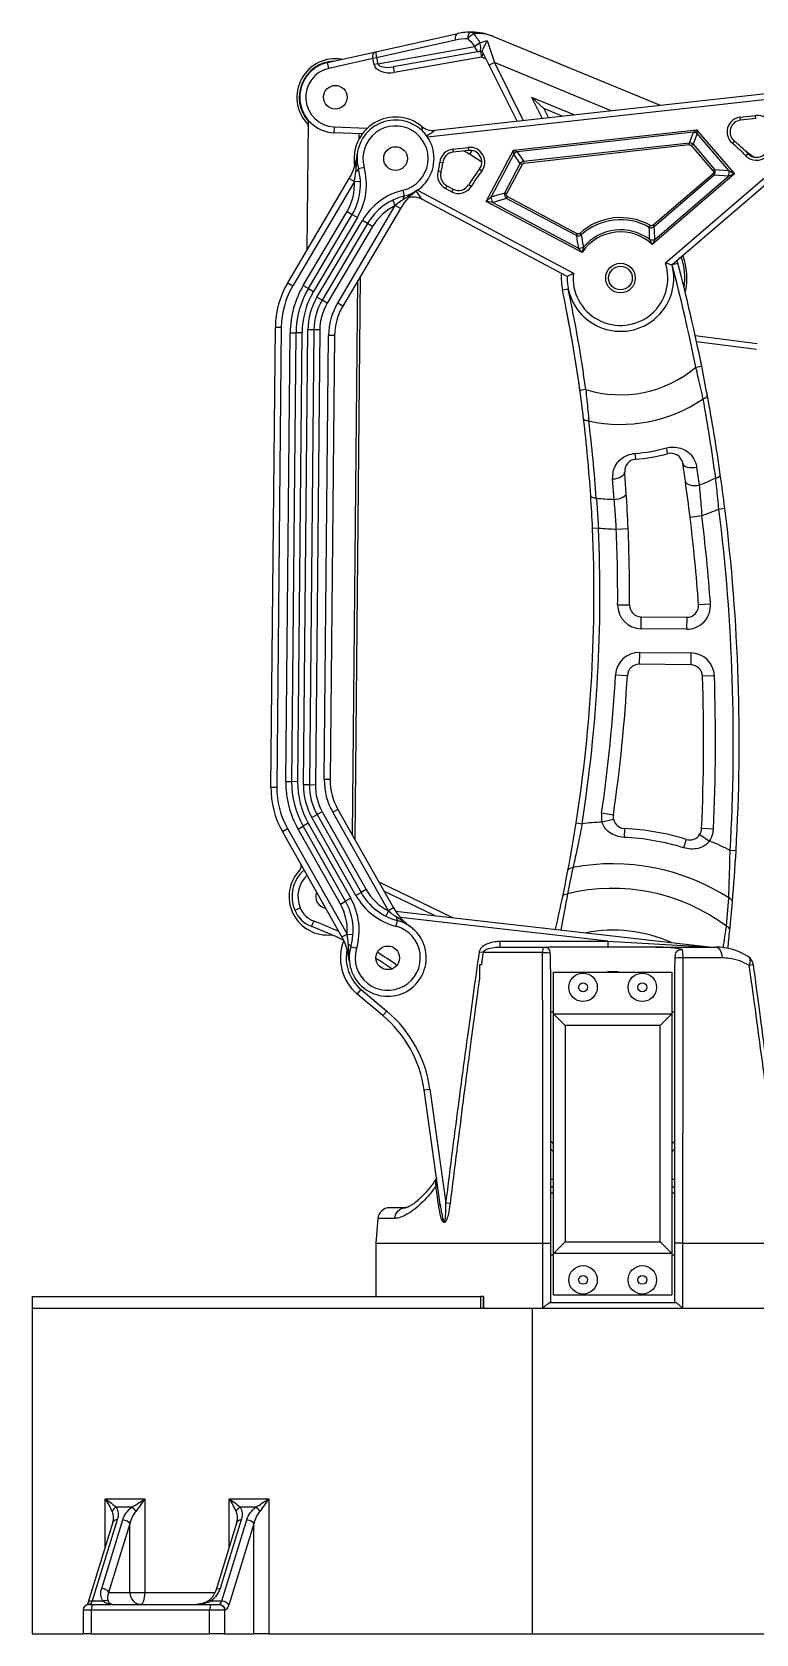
# Model space of a CAD drawing. Extents: x 0.3 to 19.3, y 0 to 10.9.
# Drawn here: x 0.347 to 1.95, y 2.471 to 6.022 of the extents above; entities that cross this region are included whole.
import ezdxf

# ---------------------------------------------------------------- set-up
doc = ezdxf.new("R2010")
doc.units = 0
doc.header["$LTSCALE"] = 0.5
doc.header["$MEASUREMENT"] = 0
doc.layers.add('TANGENT_LINES', color=7, linetype='CONTINUOUS')
doc.layers.add('VISIBLE', color=7, linetype='CONTINUOUS')

msp = doc.modelspace()

# ---------------------------------------------------------------- linework, layer by layer
at = {"layer": 'TANGENT_LINES'}
for p, q in [((1.2847, 6.0037), (1.1102, 5.9647)), ((1.3387, 5.9977), (1.355, 6.003)), ((1.355, 6.003), (1.3712, 5.9538)), ((1.1132, 5.9513), (1.3277, 5.9893)), ((1.3424, 5.9656), (1.1493, 5.9315)), ((1.3401, 5.9786), (1.3424, 5.9656)), ((1.3461, 5.9747), (1.3424, 5.9656)), ((1.3528, 5.9614), (1.3424, 5.9656)), ((1.0044, 5.941), (1.0015, 5.9538)), ((1.1019, 5.9628), (1.0044, 5.941)), ((1.1102, 5.9647), (1.1019, 5.9628)), ((1.1049, 5.9495), (1.1019, 5.9628)), ((1.1132, 5.9513), (1.1049, 5.9495)), ((1.1102, 5.9647), (1.1132, 5.9513)), ((1.1471, 5.9444), (1.1493, 5.9315)), ((1.3712, 5.9538), (1.3595, 5.9479)), ((1.63, 5.8471), (1.3712, 5.9538)), ((1.3712, 5.9538), (1.4351, 5.8254)), ((2.0216, 5.8775), (1.2229, 5.7886)), ((1.9154, 5.8327), (1.9496, 5.8365)), ((1.9162, 5.8261), (1.9154, 5.8327)), ((1.9503, 5.8299), (1.9496, 5.8365)), ((1.016, 5.8114), (1.0154, 5.7983)), ((1.016, 5.8114), (1.0894, 5.8083)), ((1.4135, 5.7597), (1.819, 5.8049)), ((1.8122, 5.7994), (1.4213, 5.7559)), ((1.8029, 5.7759), (1.8122, 5.7994)), ((1.8203, 5.7963), (1.811, 5.7727)), ((1.8122, 5.7994), (1.819, 5.8049)), ((1.819, 5.8049), (1.903, 5.7072)), ((1.819, 5.8049), (1.8203, 5.7963)), ((1.8904, 5.7148), (1.8203, 5.7963)), ((1.2791, 5.7619), (1.3133, 5.7657)), ((1.2791, 5.7619), (1.2799, 5.7553)), ((1.3133, 5.7657), (1.314, 5.7591)), ((1.3213, 5.7589), (1.3159, 5.7505)), ((1.353, 5.6461), (1.4135, 5.7597)), ((1.4135, 5.7597), (1.4213, 5.7559)), ((1.4141, 5.7511), (1.4135, 5.7597)), ((1.4213, 5.7559), (1.4355, 5.735)), ((1.4355, 5.735), (1.8029, 5.7759)), ((1.8035, 5.7713), (1.436, 5.7304)), ((1.7498, 5.5098), (2.064, 5.7801)), ((1.8035, 5.7713), (1.8029, 5.7759)), ((1.811, 5.7727), (1.8075, 5.7697)), ((1.8553, 5.7141), (1.8075, 5.7697)), ((1.811, 5.7727), (1.8588, 5.7171)), ((1.9023, 5.7799), (1.8981, 5.7748)), ((1.0662, 5.74), (1.0672, 5.75)), ((1.0698, 5.7187), (1.0824, 5.7221)), ((1.2566, 5.7316), (1.2501, 5.7322)), ((1.3429, 5.713), (1.3377, 5.717)), ((1.4141, 5.7511), (1.3636, 5.6562)), ((1.3939, 5.6654), (1.4283, 5.7301)), ((1.4324, 5.7279), (1.398, 5.6632)), ((1.4283, 5.7301), (1.4141, 5.7511)), ((1.4324, 5.7279), (1.4283, 5.7301)), ((1.4355, 5.735), (1.436, 5.7304)), ((1.8553, 5.7141), (1.8588, 5.7171)), ((1.8588, 5.7171), (1.8904, 5.7148)), ((1.9328, 5.7517), (1.9281, 5.7471)), ((1.061, 5.6901), (0.9246, 5.4591)), ((1.0497, 5.6968), (1.061, 5.6901)), ((1.0611, 5.6903), (1.0742, 5.691)), ((1.2527, 5.7114), (1.2464, 5.7132)), ((1.3197, 5.6794), (1.3141, 5.6828)), ((1.903, 5.7072), (1.7206, 5.5504)), ((1.7218, 5.5932), (1.8548, 5.7076)), ((1.8578, 5.7041), (1.7248, 5.5896)), ((1.7266, 5.5617), (1.8894, 5.7017)), ((1.8578, 5.7041), (1.8548, 5.7076)), ((1.8894, 5.7017), (1.8578, 5.7041)), ((1.903, 5.7072), (1.8894, 5.7017)), ((1.8904, 5.7148), (1.903, 5.7072)), ((1.1515, 5.637), (1.1458, 5.6488)), ((1.1722, 5.6582), (1.1691, 5.671)), ((1.2004, 5.6708), (1.5459, 5.4871)), ((1.2656, 5.6808), (1.2625, 5.675)), ((1.2763, 5.6676), (1.2625, 5.675)), ((1.2794, 5.6734), (1.2763, 5.6676)), ((1.353, 5.6461), (1.3636, 5.6562)), ((1.5654, 5.5331), (1.353, 5.6461)), ((1.3675, 5.6436), (1.353, 5.6461)), ((1.3636, 5.6562), (1.3939, 5.6654)), ((1.3978, 5.6529), (1.3675, 5.6436)), ((1.3939, 5.6654), (1.398, 5.6632)), ((1.4, 5.657), (1.3978, 5.6529)), ((1.5527, 5.5705), (1.3978, 5.6529)), ((1.4, 5.657), (1.5549, 5.5746)), ((0.9478, 5.4597), (1.0449, 5.6241)), ((1.0675, 5.6108), (0.9704, 5.4463)), ((1.0239, 5.4208), (1.1514, 5.6368)), ((1.0449, 5.6241), (1.0562, 5.6174)), ((1.0562, 5.6174), (1.0675, 5.6108)), ((1.1627, 5.6301), (1.1514, 5.6368)), ((1.3675, 5.6436), (1.557, 5.5428)), ((0.9781, 5.4336), (1.0788, 5.6041)), ((1.1014, 5.5907), (1.0007, 5.4203)), ((1.0901, 5.5974), (1.0788, 5.6041)), ((1.1014, 5.5907), (1.0901, 5.5974)), ((1.5527, 5.5705), (1.5549, 5.5746)), ((1.5602, 5.5753), (1.5633, 5.5718)), ((1.7142, 5.5886), (1.7164, 5.5926)), ((1.7218, 5.5932), (1.7248, 5.5896)), ((1.7658, 5.5063), (1.7773, 5.5093)), ((0.9133, 5.4657), (0.9246, 5.4591)), ((0.9478, 5.4597), (0.9591, 5.453)), ((0.9591, 5.453), (0.9704, 5.4463)), ((0.9894, 5.4269), (0.9781, 5.4336)), ((1.5347, 5.4519), (1.5219, 5.4492)), ((1.0007, 5.4203), (0.9894, 5.4269)), ((1.0352, 5.4142), (1.0239, 5.4208)), ((0.8859, 5.3676), (0.8991, 5.3675)), ((0.8991, 5.3675), (0.8891, 4.3481)), ((0.9482, 4.3528), (0.9581, 5.3616)), ((0.9712, 5.3615), (0.9581, 5.3616)), ((0.9843, 5.3614), (0.9712, 5.3615)), ((0.9843, 5.3614), (0.9745, 4.3525)), ((0.909, 4.3602), (0.9186, 5.355)), ((0.9186, 5.355), (0.9318, 5.3548)), ((0.9449, 5.3547), (0.9318, 5.3548)), ((0.9449, 5.3547), (0.9352, 4.3599)), ((0.9943, 4.3646), (1.0039, 5.3489)), ((1.017, 5.3487), (1.0039, 5.3489)), ((1.8158, 5.3488), (1.9534, 5.3309)), ((1.8172, 5.2785), (1.8301, 5.2811)), ((1.5735, 5.2291), (1.5605, 5.2273)), ((1.6824, 5.0875), (1.6835, 5.0745)), ((1.7554, 5.087), (1.7519, 5.0997)), ((1.819, 5.0574), (1.8246, 5.0174)), ((1.6363, 4.9856), (1.6328, 5.031)), ((1.8044, 4.9466), (1.8304, 4.9498)), ((1.8683, 4.9643), (1.8813, 4.9659)), ((1.6015, 4.922), (1.5884, 4.9214)), ((1.641, 4.9199), (1.6673, 4.921)), ((1.6441, 4.7519), (1.6703, 4.7517)), ((1.696, 4.699), (1.6963, 4.7252)), ((1.7969, 4.7243), (1.7966, 4.698)), ((1.8233, 4.7524), (1.8495, 4.7544)), ((1.7966, 4.698), (1.696, 4.699)), ((1.6922, 4.6465), (1.692, 4.6203)), ((1.6922, 4.6465), (1.8062, 4.6454)), ((1.8062, 4.6454), (1.806, 4.6192)), ((1.6393, 4.5969), (1.6655, 4.5954)), ((1.8582, 4.5948), (1.832, 4.5938)), ((0.876, 4.3482), (0.8891, 4.3481)), ((0.909, 4.3602), (0.9221, 4.3601)), ((0.9352, 4.3599), (0.9221, 4.3601)), ((0.9614, 4.3527), (0.9482, 4.3528)), ((0.9745, 4.3525), (0.9614, 4.3527)), ((1.0074, 4.3645), (0.9943, 4.3646)), ((1.0244, 4.2987), (1.0129, 4.2923)), ((0.9361, 4.2549), (0.9475, 4.2614)), ((0.9589, 4.2679), (0.9475, 4.2614)), ((0.9589, 4.2679), (1.0528, 4.1016)), ((0.9669, 4.2804), (0.9783, 4.2869)), ((1.0642, 4.108), (0.9669, 4.2804)), ((0.9897, 4.2933), (0.9783, 4.2869)), ((0.9897, 4.2933), (1.0871, 4.1209)), ((1.1362, 4.0739), (1.0129, 4.2923)), ((1.5522, 4.2687), (1.5651, 4.2667)), ((1.6345, 4.2861), (1.6085, 4.29)), ((1.6349, 4.2763), (1.6093, 4.2703)), ((0.9014, 4.2495), (0.9129, 4.256)), ((0.9129, 4.256), (1.0448, 4.0223)), ((1.0299, 4.0887), (0.9361, 4.2549)), ((1.6592, 4.2561), (1.6583, 4.2366)), ((1.796, 4.2321), (1.7902, 4.2135)), ((1.8257, 4.2429), (1.8477, 4.2285)), ((1.8562, 4.2548), (1.8299, 4.256)), ((1.9062, 4.2068), (1.8931, 4.2075)), ((1.545, 4.1697), (1.5329, 4.1115)), ((1.0871, 4.1209), (1.0756, 4.1145)), ((1.0299, 4.0887), (1.0413, 4.0951)), ((1.0528, 4.1016), (1.0413, 4.0951)), ((1.0642, 4.108), (1.0756, 4.1145)), ((1.2387, 4.0634), (1.1265, 4.1177)), ((1.8848, 4.0396), (1.8901, 4.1022)), ((0.9288, 4.0753), (0.9409, 4.0803)), ((0.9663, 4.0389), (0.9709, 4.0512)), ((1.1363, 4.0737), (1.1303, 4.062)), ((1.1476, 4.0804), (1.1362, 4.0739)), ((1.1532, 4.0394), (1.1565, 4.0521)), ((1.6226, 4.0064), (1.1628, 4.0588)), ((1.0333, 4.0159), (1.0448, 4.0223)), ((1.0449, 4.0221), (1.058, 4.0212)), ((1.0656, 3.9899), (1.053, 3.9936)), ((1.3459, 3.9813), (1.3379, 3.9825)), ((1.4779, 3.9813), (1.3459, 3.9813)), ((1.3828, 4.0064), (1.6226, 4.0064)), ((1.3828, 4.0064), (1.3828, 3.9933)), ((1.6226, 4.0064), (1.6226, 3.9933)), ((1.6226, 4.0064), (1.853, 3.9934)), ((1.0498, 3.9624), (1.049, 3.9726)), ((1.8754, 3.9694), (1.7884, 3.9694)), ((1.9447, 3.9539), (1.9355, 3.9527)), ((1.0673, 3.8891), (1.0758, 3.8992)), ((1.0758, 3.8992), (1.1325, 3.8516)), ((1.1241, 3.8415), (1.1325, 3.8516)), ((1.2153, 3.677), (1.2283, 3.6788)), ((1.2283, 3.6788), (1.2638, 3.4261)), ((1.4953, 3.4789), (1.5019, 3.4789)), ((1.5019, 3.448), (1.4953, 3.448)), ((1.7643, 3.4789), (1.7709, 3.4789)), ((1.7709, 3.448), (1.7643, 3.448)), ((1.2729, 3.4249), (1.2638, 3.4261)), ((1.1503, 3.3919), (1.113, 3.3919)), ((1.4783, 3.1928), (1.4783, 3.3371)), ((1.7879, 3.3371), (1.7879, 3.1928)), ((1.3468, 3.1928), (1.3468, 3.219)), ((1.4547, 3.1928), (1.4547, 2.471)), ((0.5093, 2.7706), (0.5966, 2.7706)), ((0.5093, 2.6644), (0.5093, 2.7706)), ((0.5966, 2.7706), (0.5966, 2.5629)), ((0.7839, 2.7706), (0.8712, 2.7706)), ((0.7839, 2.6644), (0.7839, 2.7706)), ((0.8712, 2.7706), (0.8712, 2.471)), ((0.5678, 2.752), (0.5334, 2.752)), ((0.8424, 2.752), (0.808, 2.752)), ((0.5357, 2.7242), (0.4802, 2.5443)), ((0.5012, 2.5721), (0.5482, 2.7242)), ((0.5636, 2.7149), (0.5166, 2.5629)), ((0.5636, 2.5629), (0.5636, 2.7149)), ((0.8103, 2.7242), (0.7633, 2.5721)), ((0.7672, 2.5443), (0.8228, 2.7242)), ((0.8382, 2.7149), (0.7826, 2.535)), ((0.8382, 2.471), (0.8382, 2.7149)), ((0.5166, 2.5629), (0.5636, 2.5629)), ((0.5636, 2.5629), (0.5966, 2.5629)), ((0.5966, 2.5629), (0.7522, 2.5629)), ((0.4781, 2.5235), (0.46, 2.5235)), ((0.7402, 2.5235), (0.4781, 2.5235)), ((0.4781, 2.5235), (0.4781, 2.471)), ((0.4802, 2.5443), (0.5036, 2.5443)), ((0.7402, 2.471), (0.7402, 2.5235)), ((0.7733, 2.5235), (0.7402, 2.5235)), ((0.7438, 2.5443), (0.7672, 2.5443)), ((0.7733, 2.5235), (0.7733, 2.471)), ((0.774, 2.5235), (0.7733, 2.5235))]:
    msp.add_line(p, q, dxfattribs=at)
msp.add_circle((1.6503, 5.4762), 0.0328, dxfattribs=at)
for centre, radius, start, end in [((1.0187, 5.877), 0.0656, 102.6013, 267.6013), ((1.9191, 5.8001), 0.0328, 96.3485, 230.3131), ((1.9532, 5.8039), 0.0328, 17.8854, 96.3485), ((1.1521, 5.7411), 0.0722, 283.6267, 195.2579), ((1.2828, 5.7293), 0.0328, 96.3485, 174.8115), ((1.3169, 5.7331), 0.0328, 322.3839, 96.3485), ((1.6503, 5.4762), 0.3881, 44.2764, 50.3131), ((1.6664, 5.6761), 0.6036, 173.9164, 176.5397), ((0.9432, 5.6841), 0.1444, 329.4423, 15.2579), ((1.1521, 5.7411), 0.0984, 343.5329, 354.8115), ((1.9516, 5.77), 0.0328, 224.2764, 310.701), ((0.9432, 5.6841), 0.1181, 329.4423, 2.9998), ((0.9367, 5.7635), 0.1444, 329.4423, 329.5291), ((0.9363, 5.7172), 0.1276, 347.8335, 357.8805), ((1.2779, 5.7039), 0.0328, 163.5329, 241.996), ((1.6503, 5.4762), 0.3881, 142.3839, 148.4206), ((1.2031, 5.5307), 0.1444, 103.6267, 149.4423), ((1.2357, 5.5402), 0.1283, 121.0282, 131.027), ((1.0136, 5.5319), 0.2297, 31.1657, 36.5565), ((1.2917, 5.6966), 0.0328, 241.996, 328.4206), ((1.2031, 5.5307), 0.1181, 115.8848, 149.4423), ((1.2757, 5.5634), 0.1444, 149.3555, 149.4423), ((1.6503, 5.4762), 0.134, 60.4051, 132.2919), ((1.6503, 5.4762), 0.1293, 60.4051, 132.2919), ((1.6503, 5.4762), 0.1023, 46.5407, 146.1563), ((1.6503, 5.4762), 0.1069, 52.7857, 139.9113), ((1.7184, 5.5998), 0.012, 249.1161, 302.0089), ((1.351, 5.5644), 0.3639, 359.519, 3.8201), ((1.3077, 5.5484), 0.4191, 1.8151, 5.6491), ((1.9686, 5.6219), 0.4191, 187.0478, 190.8818), ((1.9228, 5.628), 0.3639, 188.8769, 193.178), ((1.6503, 5.4762), 0.105, 174.0203, 18.6767), ((-2.2862, 4.4494), 4.1864, 11.4222, 14.6186), ((1.6503, 5.4762), 0.1424, 351.3571, 18.9269), ((1.6503, 5.4762), 0.1471, 347.3173, 19.7851), ((1.0828, 5.3657), 0.1837, 149.4423, 179.4423), ((1.1286, 5.3529), 0.21, 149.4423, 179.4423), ((1.1286, 5.3529), 0.1837, 149.4423, 179.4423), ((1.1024, 5.3602), 0.1444, 149.4423, 179.4423), ((-1.6892, 4.7761), 3.294, 7.9048, 11.8398), ((1.1024, 5.3602), 0.1181, 149.4423, 179.4423), ((1.1482, 5.3474), 0.1444, 149.4423, 179.4423), ((1.6503, 5.4762), 0.2587, 252.7279, 310.1707), ((1.6503, 5.4762), 0.3243, 257.5215, 304.3742), ((-2.6841, 4.403), 4.5888, 7.8919, 10.1094), ((-1.4608, 4.7786), 3.0647, 3.9243, 7.1391), ((1.6503, 5.4762), 0.39, 274.7276, 285.1093), ((1.6503, 5.4762), 0.4907, 290.8045, 295.4531), ((1.6503, 5.4762), 0.4907, 263.7403, 268.3691), ((1.6503, 5.4762), 0.5564, 288.8922, 293.0714), ((-2.2862, 4.4494), 4.147, 4.217, 6.9301), ((-2.2862, 4.4494), 4.1864, 356.6878, 7.0649), ((-1.6892, 4.7761), 3.294, 351.1033, 2.5378), ((1.6503, 5.4762), 0.5564, 264.9731, 269.0472), ((-1.6892, 4.7761), 3.3333, 359.5833, 2.4724), ((1.6965, 4.7515), 0.0525, 179.5833, 269.4443), ((1.7972, 4.7505), 0.0525, 269.4443, 4.217), ((1.6917, 4.594), 0.0525, 89.4443, 176.9176), ((1.8057, 4.5929), 0.0525, 2.0087, 89.4443), ((-1.6892, 4.7761), 3.3333, 351.6142, 356.9176), ((-2.2862, 4.4494), 4.147, 357.3096, 2.0087), ((1.0729, 4.3463), 0.1837, 179.4423, 209.4423), ((1.1189, 4.3582), 0.21, 179.4423, 209.4423), ((1.1189, 4.3582), 0.1837, 179.4423, 209.4423), ((1.0926, 4.3514), 0.1444, 179.4423, 209.4423), ((1.0926, 4.3514), 0.1181, 179.4423, 209.4423), ((1.1386, 4.3632), 0.1444, 179.4423, 209.4423), ((1.6331, 3.7046), 0.5662, 92.4057, 96.8948), ((1.6604, 4.2823), 0.0525, 171.6142, 193.2637), ((1.6331, 3.7046), 0.5326, 72.8425, 87.2918), ((1.8037, 4.2572), 0.0525, 326.8705, 357.3096), ((1.6331, 3.7046), 0.5662, 62.6628, 67.7285), ((1.6331, 3.7046), 0.4734, 57.1255, 100.7235), ((1.0015, 4.1054), 0.0656, 133.8304, 202.5148), ((1.1899, 4.179), 0.1181, 209.4423, 242.9998), ((1.6331, 3.7046), 0.419, 53.0766, 103.8316), ((0.9271, 4.0306), 0.1181, 355.8848, 29.4423), ((0.9271, 4.0306), 0.1444, 343.6267, 29.4423), ((1.1899, 4.179), 0.1444, 209.4423, 255.2579), ((0.9894, 4.1004), 0.0525, 202.5148, 249.4167), ((0.6895, 3.3018), 0.8005, 65.1025, 69.4167), ((1.2619, 4.1449), 0.1444, 209.4423, 209.5291), ((1.222, 4.1683), 0.1276, 227.8335, 237.8805), ((0.7175, 3.4059), 0.7866, 53.5459, 56.2844), ((0.919, 3.9514), 0.1444, 29.3555, 29.4423), ((0.919, 3.9976), 0.1283, 1.0282, 11.027), ((1.1348, 3.9696), 0.0722, 163.6267, 75.2579), ((1.6331, 3.7046), 0.3262, 66.4229, 100.5771), ((1.1348, 3.9696), 0.0919, 168.1163, 230), ((1.6455, 4.0243), 0.5988, 182.3361, 184.953), ((0.6895, 3.3018), 0.8005, 54.4307, 58.1712), ((0.9553, 3.6405), 0.2756, 8, 50), ((1.6331, 3.7046), 0.1969, 225.2898, 228.1897), ((1.6331, 3.7046), 0.1969, 311.8103, 314.6736)]:
    msp.add_arc(centre, radius, start, end, dxfattribs=at)
for centre, major_axis, ratio, start_param, end_param in [((1.2929, 6.0055), (-0.0029, 0.0128), 0.646522, 0, 1.570796), ((1.3104, 5.8884), (-0.1153, -0.0258), 1, 10.756809, 10.995574), ((1.2892, 5.9823), (0.0482, -0.0455), 0.5085, 1.211876, 1.562832), ((1.1113, 5.9649), (0.0029, -0.0128), 0.086955, 9.424778, 10.995574), ((1.336, 5.9912), (-0.0023, 0.0129), 0.646145, 1.599698, 3.141593), ((1.336, 5.9912), (0.0023, -0.0129), 0.323565, 0, 2.041702), ((1.1448, 5.9573), (-0.0316, -0.0056), 0.408308, 0.028902, 1.570796), ((1.8132, 5.7902), (-0.0122, 0.0048), 0.662478, 10.659224, 11.331925), ((1.4223, 5.7467), (-0.0109, -0.0074), 0.662478, 10.659224, 11.331925), ((1.802, 5.7618), (0.0052, 0.0133), 0.920826, 12.23002, 12.902721), ((1.0571, 5.7152), (0.0127, 0.0035), 0.374922, 11.455594, 12.566371), ((1.4395, 5.7214), (-0.008, 0.0118), 0.920826, 12.23002, 12.902721), ((1.8452, 5.7116), (0.0151, -0.0011), 0.866025, 12.042772, 13.089969), ((1.8833, 5.7087), (0.001, 0.0131), 0.57735, 10.471976, 11.519173), ((1.3718, 5.6518), (0.0038, -0.0126), 0.57735, 10.471976, 11.519173), ((1.4084, 5.663), (0.0145, 0.0044), 0.866025, 8.901179, 9.948377), ((1.5614, 5.551), (0.0129, 0.0025), 0.613858, 10.534857, 11.456291), ((1.7206, 5.5687), (0.0131, 0.0004), 0.613858, 10.534857, 11.456291), ((1.8297, 5.2139), (-0.0129, -0.0024), 0.466939, 1.774391, 3.141593), ((1.6334, 5.0441), (-0.0262, -0.0021), 0.497311, 1.511072, 3.141593), ((1.8141, 5.0695), (-0.026, -0.0039), 0.489776, 0, 1.686435), ((1.8199, 5.0297), (-0.026, -0.0037), 0.490652, 12.566371, 14.247833), ((1.8584, 5.039), (-0.013, -0.0018), 0.482631, 1.720518, 3.141593), ((1.6367, 4.9987), (-0.0262, -0.0018), 0.498295, 1.523196, 3.141593), ((1.885, 4.0944), (0.0131, -0.0011), 0.66184, 0, 1.232299), ((1.1599, 4.0647), (-0.0033, -0.0127), 0.374922, 11.455594, 12.566371), ((1.8793, 4.0322), (0.0131, -0.0013), 0.649999, 0, 1.19573), ((1.784, 3.9682), (0.0131, 0), 0.092304, 1.235228, 2.973476), ((0.5012, 2.7706), (0.0256, -0.0392), 0.145649, 0.690481, 1.475879), ((0.5885, 2.7706), (0.0382, 0.026), 0.099688, 10.355871, 11.141269), ((0.7757, 2.7706), (0.0256, -0.0392), 0.145649, 0.690481, 1.475879), ((0.8631, 2.7706), (0.0382, 0.026), 0.099688, 10.355871, 11.141269), ((0.5362, 2.7428), (0.011, 0.0071), 0.727504, 1.37132, 2.418517), ((0.5012, 2.7149), (0.0128, 0.0386), 0.593637, 11.505961, 11.974624), ((0.5885, 2.7149), (-0.0128, -0.0386), 0.593637, 10.403828, 11.189226), ((0.7757, 2.7149), (-0.0128, -0.0386), 0.593637, 2.081183, 2.549846), ((0.8631, 2.7149), (0.0128, 0.0386), 0.593637, 0.97905, 1.764448), ((0.5386, 2.7149), (0.0125, -0.0039), 0.672499, 2.001527, 3.141593), ((0.5415, 2.5629), (0.0244, 0.0214), 0.622813, 2.186968, 2.972367), ((0.5885, 2.5629), (0, -0.0262), 0.951057, 10.995574, 12.566371), ((0.5885, 2.5629), (0, 0.0262), 0.309017, 9.424778, 10.995574), ((0.483, 2.535), (0.0125, -0.0039), 0.672499, 2.001527, 3.131682), ((0.4821, 2.5235), (0, 0.0131), 0.309017, 0, 1.570796), ((0.5243, 2.5629), (0, -0.0262), 0.487531, -0.785398, 0), ((0.7443, 2.5235), (0, 0.0131), 0.309017, 0, 1.570796), ((0.7615, 2.5629), (0, 0.0262), 0.309017, 9.424778, 10.210176)]:
    msp.add_ellipse(centre, major_axis=major_axis, ratio=ratio, start_param=start_param, end_param=end_param, dxfattribs=at)
at = {"layer": 'TANGENT_LINES', "extrusion": (0, 0, -1)}
for centre, major_axis, ratio, start_param, end_param in [((1.3209, 6.0083), (-0.0002, -0.0131), 0.635655, 1.41729, 3.141593), ((1.3209, 6.0083), (-0.00904, -0.00951), 0.426968, 1.004068, 2.405674), ((1.3209, 6.0083), (0.0002, 0.0131), 0.429788, 12.566371, 13.303631), ((1.2974, 5.9842), (0.0393, -0.0582), 0.603072, 10.814776, 11.165731), ((1.1113, 5.9649), (-0.0029, 0.0128), 0.733477, -1.570796, 0), ((1.336, 5.9912), (-0.0106, -0.0077), 0.317723, 0.934978, 2.045783), ((1.1753, 5.6455), (-0.0031, 0.0128), 0.374922, 11.455594, 12.566371), ((1.5816, 5.1659), (0.013, 0.0016), 0.478537, 1.736603, 3.141593), ((1.5975, 4.9949), (0.0131, 0.0009), 0.494192, 1.658316, 3.141593), ((1.5468, 4.1606), (-0.0129, 0.0025), 0.681194, 12.566371, 13.875102), ((1.5352, 4.1025), (-0.0128, 0.0027), 0.669616, 12.566371, 13.826294), ((1.0404, 3.9973), (0.0126, -0.0037), 0.374922, 11.455594, 12.566371), ((1.4822, 3.9802), (0, -0.0131), 0.331324, 1.658063, 2.872057), ((1.4822, 3.9802), (-0.0131, 0), 0.09233, 1.234426, 2.886514), ((1.8619, 3.9671), (0, 0.0262), 0.515888, 0, 1.48353), ((1.9187, 3.9504), (0.0142, 0.0221), 0.54041, 12.566371, 13.704738), ((1.2295, 3.4815), (-0.013, -0.0018), 0.904844, 9.424778, 10.048325), ((1.2318, 3.4651), (-0.013, -0.0018), 0.284965, 9.424778, 10.163627), ((1.1746, 3.3896), (0, -0.0262), 0.928264, 1.658063, 3.141593), ((1.238, 3.4212), (-0.013, -0.0018), 0.274071, 9.424778, 10.188395), ((0.5012, 2.7706), (0.0382, -0.026), 0.099688, 11.141269, 11.926667), ((0.5885, 2.7706), (0.0256, 0.0392), 0.145649, 1.475879, 2.261277), ((0.7757, 2.7706), (0.0382, -0.026), 0.099688, 11.141269, 11.926667), ((0.8631, 2.7706), (0.0256, 0.0392), 0.145649, 1.475879, 2.261277), ((0.4983, 2.7242), (0.0319, 0.0319), 0.726543, 0.15708, 0.942478), ((0.5857, 2.7242), (-0.0319, -0.0319), 0.726543, 0.942478, 1.727876), ((0.5707, 2.7428), (-0.0082, 0.0103), 0.370682, 0.809703, 1.8569), ((0.8108, 2.7428), (-0.011, -0.0071), 0.727504, 0.723076, 1.770273), ((0.7729, 2.7242), (-0.0319, -0.0319), 0.726543, 9.581858, 10.367256), ((0.8602, 2.7242), (0.0319, 0.0319), 0.726543, 10.367256, 11.152654), ((0.8452, 2.7428), (-0.0082, 0.0103), 0.370682, 0.809703, 1.8569), ((0.5511, 2.7149), (-0.0125, 0.0039), 0.672499, 1.140066, 2.710862), ((0.8132, 2.7149), (-0.0125, 0.0039), 0.672499, 0, 1.140066), ((0.8257, 2.7149), (-0.0125, 0.0039), 0.672499, 1.140066, 2.710862), ((0.5387, 2.5721), (0.0319, 0.0319), 0.726543, 9.581858, 10.367256), ((0.5041, 2.5629), (-0.0125, 0.0039), 0.672499, 1.140066, 2.710862), ((0.7259, 2.5721), (0.0319, 0.0319), 0.726543, 0.942478, 1.727876), ((0.7662, 2.5629), (-0.0125, 0.0039), 0.672499, 0.005879, 1.140066), ((0.4744, 2.5629), (0, -0.0262), 0.309017, 11.780972, 12.566371), ((0.5065, 2.535), (-0.011, -0.0071), 0.727504, 1.770273, 2.817471), ((0.5243, 2.5629), (-0.0293, 0), 0.8948, 10.995574, 11.780972), ((0.7116, 2.5629), (0.0456, 0), 0.576169, 0.785398, 1.570796), ((0.7466, 2.535), (-0.0082, 0.0103), 0.370682, 0.006875, 0.809703), ((0.7608, 2.5235), (0, 0.0131), 0.951057, 0, 1.570796), ((0.7615, 2.5235), (0, 0.0131), 0.951057, 0, 1.570796), ((0.7701, 2.535), (-0.0125, 0.0039), 0.672499, 1.140066, 2.710862), ((0.774, 2.5629), (0, -0.0394), 0.309017, 11.780972, 12.566371)]:
    msp.add_ellipse(centre, major_axis=major_axis, ratio=ratio, start_param=start_param, end_param=end_param, dxfattribs=at)
at = {"layer": 'TANGENT_LINES', "extrusion": (1.02076e-17, 2.34879e-17, -1)}
msp.add_ellipse((1.1448, 5.9573), major_axis=(-0.04, -0.0071), ratio=0.646145, start_param=4.712389, end_param=6.254283, dxfattribs=at)
at = {"layer": 'TANGENT_LINES', "extrusion": (-1.28573e-16, -1.55269e-17, -1)}
msp.add_ellipse((1.802, 5.7618), major_axis=(0.00363, 0.00922), ratio=0.662478, start_param=5.946835, end_param=6.619536, dxfattribs=at)
at = {"layer": 'TANGENT_LINES', "extrusion": (4.47663e-18, -1.86983e-16, -1)}
msp.add_ellipse((1.4395, 5.7214), major_axis=(-0.00556, 0.00819), ratio=0.662478, start_param=5.946835, end_param=6.619536, dxfattribs=at)
at = {"layer": 'TANGENT_LINES', "extrusion": (1.22561e-16, -1.84193e-17, -1)}
msp.add_ellipse((1.8452, 5.7116), major_axis=(0.0113, -0.0009), ratio=0.57735, start_param=5.759587, end_param=6.806784, dxfattribs=at)
at = {"layer": 'TANGENT_LINES', "extrusion": (6.40328e-17, 5.70036e-17, -1)}
msp.add_ellipse((1.4084, 5.663), major_axis=(0.0109, 0.0033), ratio=0.57735, start_param=2.617994, end_param=3.665191, dxfattribs=at)
at = {"layer": 'TANGENT_LINES'}
for points, knots in [([(1.2127, 5.7999), (1.2122, 5.802), (1.2115, 5.8053), (1.2112, 5.807), (1.2104, 5.8108), (1.2104, 5.8112), (1.2102, 5.8122), (1.2102, 5.8123), (1.2102, 5.8123)], [0, 0, 0, 0, 0.306935, 0.490941, 0.738686, 0.842042, 0.968905, 1, 1, 1, 1]), ([(1.2394, 5.8037), (1.2394, 5.8037), (1.2393, 5.8036), (1.2385, 5.803), (1.2378, 5.8025), (1.2339, 5.7996), (1.2324, 5.7985), (1.2243, 5.7931), (1.2218, 5.7915), (1.2207, 5.7909)], [0, 0, 0, 0, 0.024146, 0.109163, 0.203211, 0.393622, 0.533677, 0.811967, 1, 1, 1, 1]), ([(1.2008, 5.6711), (1.2007, 5.6711), (1.2005, 5.6709), (1.187, 5.6614), (1.1759, 5.6542), (1.1696, 5.6501)], [0, 0, 0, 0, 0.046426, 0.466398, 1, 1, 1, 1]), ([(1.5602, 5.5753), (1.56, 5.5751), (1.5595, 5.5747), (1.5581, 5.574), (1.5567, 5.5739), (1.5553, 5.5743), (1.555, 5.5745), (1.5549, 5.5746)], [0, 0, 0, 0, 0.172364, 0.406029, 0.640091, 0.86669, 1, 1, 1, 1]), ([(1.7218, 5.5932), (1.7217, 5.5931), (1.7214, 5.5929), (1.72, 5.5921), (1.7185, 5.5919), (1.7171, 5.5923), (1.7167, 5.5925), (1.7164, 5.5926)], [0, 0, 0, 0, 0.127063, 0.366085, 0.60569, 0.833439, 1, 1, 1, 1]), ([(1.5527, 5.5705), (1.5529, 5.5704), (1.5536, 5.5702), (1.5563, 5.5697), (1.5592, 5.57), (1.562, 5.571), (1.5629, 5.5716), (1.5633, 5.5718)], [0, 0, 0, 0, 0.130442, 0.35704, 0.595382, 0.830683, 1, 1, 1, 1]), ([(1.5654, 5.5331), (1.5653, 5.5331), (1.5652, 5.5333), (1.5622, 5.5367), (1.5583, 5.5412), (1.5574, 5.5424), (1.557, 5.5428)], [0, 0, 0, 0, 0.051221, 0.378719, 0.783296, 1, 1, 1, 1]), ([(1.5685, 5.545), (1.5684, 5.5445), (1.568, 5.5432), (1.5665, 5.5377), (1.5654, 5.5333), (1.5654, 5.5331), (1.5654, 5.5331)], [0, 0, 0, 0, 0.213517, 0.616604, 0.947849, 1, 1, 1, 1]), ([(1.7206, 5.5504), (1.7206, 5.5504), (1.7206, 5.5506), (1.7186, 5.5546), (1.7159, 5.5596), (1.7152, 5.5609), (1.715, 5.5613)], [0, 0, 0, 0, 0.052151, 0.383396, 0.786483, 1, 1, 1, 1]), ([(1.7266, 5.5617), (1.7264, 5.5612), (1.7257, 5.5599), (1.7229, 5.5546), (1.7207, 5.5506), (1.7206, 5.5504), (1.7206, 5.5504)], [0, 0, 0, 0, 0.216704, 0.621281, 0.948779, 1, 1, 1, 1]), ([(1.8334, 5.2085), (1.8318, 5.216), (1.8284, 5.2314), (1.8226, 5.2564), (1.819, 5.2713), (1.8172, 5.2785)], [0, 0, 0, 0, 0.330282, 0.675452, 1, 1, 1, 1]), ([(1.5735, 5.2291), (1.5742, 5.2213), (1.5758, 5.2058), (1.5781, 5.1823), (1.5795, 5.1671), (1.5802, 5.1595)], [0, 0, 0, 0, 0.334431, 0.66962, 1, 1, 1, 1]), ([(1.8478, 5.1878), (1.8478, 5.1878), (1.8478, 5.188), (1.8475, 5.1896), (1.8472, 5.1909)], [0, 0, 0, 0, 0.18391, 1, 1, 1, 1]), ([(1.6328, 5.031), (1.6335, 5.0389), (1.6346, 5.0504), (1.6361, 5.0538), (1.6408, 5.0639), (1.6476, 5.072), (1.6602, 5.0825), (1.6779, 5.0872), (1.6813, 5.0875), (1.6824, 5.0875)], [0, 0, 0, 0, 0.190465, 0.273464, 0.411486, 0.553851, 0.730534, 0.912428, 1, 1, 1, 1]), ([(1.7519, 5.0997), (1.7573, 5.1007), (1.7678, 5.1026), (1.7833, 5.0998), (1.7976, 5.0929), (1.8102, 5.0819), (1.8181, 5.064), (1.8188, 5.0591), (1.819, 5.0574)], [0, 0, 0, 0, 0.175093, 0.34658, 0.518908, 0.69961, 0.889965, 1, 1, 1, 1]), ([(1.8246, 5.0174), (1.8252, 5.0106), (1.8265, 4.9965), (1.8285, 4.9738), (1.8298, 4.9578), (1.8304, 4.9498)], [0, 0, 0, 0, 0.320551, 0.655441, 1, 1, 1, 1]), ([(1.8683, 4.9643), (1.8675, 4.9722), (1.866, 4.9879), (1.8636, 5.0108), (1.862, 5.0257), (1.8612, 5.0331)], [0, 0, 0, 0, 0.338158, 0.671513, 1, 1, 1, 1]), ([(1.5968, 4.9884), (1.5973, 4.9817), (1.5985, 4.968), (1.6001, 4.9459), (1.6011, 4.93), (1.6015, 4.922)], [0, 0, 0, 0, 0.318988, 0.652563, 1, 1, 1, 1]), ([(1.641, 4.9199), (1.6406, 4.9272), (1.6398, 4.9417), (1.6382, 4.9635), (1.637, 4.9782), (1.6363, 4.9856)], [0, 0, 0, 0, 0.332531, 0.665082, 1, 1, 1, 1]), ([(1.5651, 4.2667), (1.5637, 4.2588), (1.5608, 4.2431), (1.556, 4.2194), (1.5516, 4.1986), (1.547, 4.178), (1.5456, 4.172), (1.545, 4.1697)], [0, 0, 0, 0, 0.223831, 0.447677, 0.662259, 0.870187, 1, 1, 1, 1]), ([(1.6583, 4.2366), (1.6524, 4.2373), (1.6409, 4.2388), (1.626, 4.2463), (1.6141, 4.2577), (1.6109, 4.2662), (1.6093, 4.2703)], [0, 0, 0, 0, 0.262801, 0.519501, 0.771055, 1, 1, 1, 1]), ([(1.8477, 4.2285), (1.8444, 4.2248), (1.8376, 4.2173), (1.8228, 4.2114), (1.8055, 4.2098), (1.7952, 4.2123), (1.7902, 4.2135)], [0, 0, 0, 0, 0.242041, 0.490853, 0.751485, 1, 1, 1, 1]), ([(1.8901, 4.1022), (1.8903, 4.11), (1.8909, 4.1263), (1.8918, 4.1543), (1.8925, 4.18), (1.8929, 4.1983), (1.8931, 4.2075)], [0, 0, 0, 0, 0.239229, 0.496461, 0.744771, 1, 1, 1, 1]), ([(1.5329, 4.1115), (1.5318, 4.1052), (1.5295, 4.0922), (1.5259, 4.072), (1.5203, 4.0415), (1.5189, 4.0342), (1.5184, 4.0316)], [0, 0, 0, 0, 0.246735, 0.51137, 0.824923, 1, 1, 1, 1]), ([(1.878, 3.9922), (1.878, 3.9926), (1.8783, 3.9943), (1.8821, 4.0193), (1.8839, 4.0329), (1.8848, 4.0396)], [0, 0, 0, 0, 0.115571, 0.566019, 1, 1, 1, 1]), ([(1.2638, 3.4261), (1.274, 3.5065), (1.2926, 3.6517), (1.3123, 3.7999), (1.3291, 3.9196), (1.3379, 3.9825)], [0, 0, 0, 0, 0.370047, 0.668918, 1, 1, 1, 1]), ([(1.3379, 3.9825), (1.3385, 3.9848), (1.3398, 3.9893), (1.3446, 3.9948), (1.3539, 4.0017), (1.3722, 4.0063), (1.3796, 4.0064), (1.3828, 4.0064)], [0, 0, 0, 0, 0.162346, 0.32396, 0.532886, 0.800289, 1, 1, 1, 1]), ([(1.3459, 3.9813), (1.3453, 3.9766), (1.344, 3.9673), (1.3427, 3.9584), (1.3421, 3.9539)], [0, 0, 0, 0, 0.505803, 1, 1, 1, 1]), ([(1.3459, 3.9813), (1.3462, 3.9821), (1.3468, 3.9835), (1.3478, 3.9847), (1.3515, 3.9878), (1.359, 3.991), (1.374, 3.9933), (1.3802, 3.9933), (1.3828, 3.9933)], [0, 0, 0, 0, 0.102532, 0.187867, 0.331184, 0.529435, 0.796328, 1, 1, 1, 1]), ([(1.4783, 3.3371), (1.4783, 3.3451), (1.4783, 3.369), (1.4783, 3.4726), (1.4779, 3.8847), (1.4779, 3.9577), (1.4779, 3.9813)], [0, 0, 0, 0, 0.112236, 0.336708, 0.785642, 1, 1, 1, 1]), ([(1.7867, 3.9879), (1.7868, 3.9876), (1.787, 3.9866), (1.7879, 3.9795), (1.7881, 3.9759), (1.7883, 3.9717), (1.7884, 3.9694)], [0, 0, 0, 0, 0.131205, 0.450253, 0.691969, 1, 1, 1, 1]), ([(1.7884, 3.9694), (1.7883, 3.9614), (1.7883, 3.9375), (1.7882, 3.8349), (1.7879, 3.4225), (1.7879, 3.3573), (1.7879, 3.3371)], [0, 0, 0, 0, 0.113815, 0.341447, 0.796721, 1, 1, 1, 1]), ([(1.9355, 3.9527), (1.9288, 3.9563), (1.9152, 3.9635), (1.8916, 3.9689), (1.8804, 3.9692), (1.8754, 3.9694)], [0, 0, 0, 0, 0.351135, 0.708349, 1, 1, 1, 1]), ([(1.9894, 3.5494), (1.9877, 3.5633), (1.9824, 3.6049), (1.9547, 3.8154), (1.9415, 3.9098), (1.9355, 3.9527)], [0, 0, 0, 0, 0.214658, 0.643974, 1, 1, 1, 1]), ([(1.3378, 3.9233), (1.3323, 3.8825), (1.3206, 3.7972), (1.301, 3.6483), (1.2829, 3.5045), (1.2729, 3.4249)], [0, 0, 0, 0, 0.289809, 0.607117, 1, 1, 1, 1]), ([(1.2417, 3.464), (1.237, 3.4575), (1.2277, 3.4449), (1.2125, 3.4286), (1.1957, 3.4133), (1.1793, 3.4017), (1.1642, 3.3938), (1.1548, 3.3925), (1.1503, 3.3919)], [0, 0, 0, 0, 0.182699, 0.360057, 0.538742, 0.707295, 0.860655, 1, 1, 1, 1]), ([(1.241, 3.4761), (1.241, 3.4762), (1.2408, 3.4765), (1.2416, 3.4791), (1.2418, 3.4793), (1.2418, 3.4793)], [0, 0, 0, 0, 0.244248, 0.82181, 1, 1, 1, 1]), ([(1.2417, 3.464), (1.2417, 3.4661), (1.2416, 3.4699), (1.2414, 3.4735), (1.2413, 3.4747), (1.2411, 3.4756), (1.241, 3.4761)], [0, 0, 0, 0, 0.376116, 0.656265, 0.823801, 1, 1, 1, 1]), ([(1.2477, 3.4201), (1.2465, 3.4287), (1.2443, 3.4448), (1.2426, 3.4579), (1.2417, 3.464)], [0, 0, 0, 0, 0.535224, 1, 1, 1, 1]), ([(1.2729, 3.4249), (1.2716, 3.4161), (1.2695, 3.4011), (1.2652, 3.3885), (1.2633, 3.3854), (1.2619, 3.3838), (1.2606, 3.3832), (1.2592, 3.3832), (1.2577, 3.384), (1.2556, 3.3866), (1.2514, 3.3967), (1.2491, 3.4112), (1.2477, 3.4201)], [0, 0, 0, 0, 0.199142, 0.338913, 0.410879, 0.467552, 0.513947, 0.558391, 0.608259, 0.676968, 0.802975, 1, 1, 1, 1]), ([(1.251, 3.423), (1.2516, 3.4185), (1.2529, 3.4098), (1.2548, 3.3992), (1.2573, 3.3894), (1.2587, 3.3867), (1.2592, 3.386), (1.2596, 3.3858), (1.2599, 3.3856), (1.2602, 3.3856), (1.2606, 3.3859), (1.2609, 3.3862), (1.2616, 3.3877), (1.2623, 3.3907), (1.2637, 3.4029), (1.2637, 3.4174), (1.2638, 3.4261)], [0, 0, 0, 0, 0.135609, 0.260306, 0.377046, 0.438065, 0.470881, 0.493784, 0.516143, 0.537106, 0.558856, 0.583978, 0.629522, 0.691419, 0.817126, 1, 1, 1, 1])]:
    msp.add_open_spline(points, degree=3, knots=knots, dxfattribs=at)
at = {"layer": 'VISIBLE'}
for p, q in [((1.1085, 5.9777), (1.2901, 6.0183)), ((1.3687, 6.0116), (1.7385, 5.8592)), ((1.0015, 5.9538), (1.1085, 5.9777)), ((1.3383, 5.9783), (1.1471, 5.9444)), ((1.3439, 5.9792), (1.3383, 5.9783)), ((1.3595, 5.9479), (1.3439, 5.9793)), ((1.4212, 5.8239), (1.3595, 5.9479)), ((1.2394, 5.8037), (1.9985, 5.8881)), ((1.4806, 5.8519), (1.4532, 5.8774)), ((1.4532, 5.8774), (1.4768, 5.8301)), ((1.4532, 5.8774), (1.5486, 5.8381)), ((0.9564, 5.5387), (0.9591, 5.8235)), ((1.4806, 5.8519), (1.4907, 5.8316)), ((1.5215, 5.8351), (1.4806, 5.8519)), ((1.9503, 5.8299), (1.9162, 5.8261)), ((1.0781, 5.7957), (1.0154, 5.7983)), ((1.0716, 5.7855), (1.0717, 5.7959)), ((1.077, 5.7957), (1.077, 5.794)), ((1.314, 5.7591), (1.2799, 5.7553)), ((2.0561, 5.756), (1.7647, 5.5054)), ((1.9232, 5.7612), (1.9449, 5.7446)), ((1.3432, 5.7333), (1.3159, 5.7505)), ((0.9133, 5.4657), (1.0497, 5.6968)), ((1.5322, 5.4795), (1.2102, 5.6508)), ((1.2656, 5.6808), (1.2794, 5.6734)), ((0.9591, 5.453), (1.0562, 5.6174)), ((1.1627, 5.6301), (1.0352, 5.4142)), ((1.0901, 5.5974), (0.9894, 5.4269)), ((1.0566, 4.2415), (1.0686, 5.4707)), ((1.0739, 5.4797), (1.0618, 4.2324)), ((0.876, 4.3482), (0.8859, 5.3676)), ((0.9712, 5.3615), (0.9614, 4.3527)), ((0.9221, 4.3601), (0.9318, 5.3548)), ((1.017, 5.3487), (1.0074, 4.3645)), ((1.9517, 5.3179), (1.8187, 5.3352)), ((1.6963, 4.7252), (1.7969, 4.7243)), ((1.806, 4.6192), (1.692, 4.6203)), ((1.0244, 4.2987), (1.1476, 4.0804)), ((1.0413, 4.0951), (0.9475, 4.2614)), ((0.9783, 4.2869), (1.0756, 4.1145)), ((1.0333, 4.0159), (0.9014, 4.2495)), ((0.9431, 4.1719), (0.9431, 4.1757)), ((1.1152, 4.1378), (1.2781, 4.0589)), ((1.1519, 4.0733), (1.853, 3.9934)), ((1.3828, 3.9933), (1.4919, 3.9933)), ((1.481, 3.9928), (1.4919, 3.9933)), ((1.7286, 3.9933), (1.4919, 3.9933)), ((1.7286, 3.9933), (1.8619, 3.9933)), ((1.3378, 3.9539), (1.3378, 3.9233)), ((1.3421, 3.9539), (1.3378, 3.9539)), ((1.4953, 3.9446), (1.4953, 3.3366)), ((1.7709, 3.9446), (1.7711, 3.9684)), ((1.7709, 3.3366), (1.7709, 3.9446)), ((1.5019, 3.9375), (1.7643, 3.9375)), ((1.5019, 3.8457), (1.5019, 3.9375)), ((1.6213, 3.9383), (1.6213, 3.9375)), ((1.6449, 3.9383), (1.6213, 3.9383)), ((1.6449, 3.9383), (1.6449, 3.9375)), ((1.7643, 3.9375), (1.7643, 3.8457)), ((1.1241, 3.8415), (1.0673, 3.8891)), ((1.5019, 3.849), (1.4953, 3.849)), ((1.5019, 3.8457), (1.7643, 3.8457)), ((1.5281, 3.8194), (1.5019, 3.8457)), ((1.5019, 3.3142), (1.5019, 3.8457)), ((1.7643, 3.8457), (1.7381, 3.8194)), ((1.7709, 3.849), (1.7643, 3.849)), ((1.7643, 3.8457), (1.7643, 3.3142)), ((1.7381, 3.8194), (1.5281, 3.8194)), ((1.5281, 3.8194), (1.5281, 3.3404)), ((1.7381, 3.3404), (1.7381, 3.8194)), ((1.251, 3.423), (1.2153, 3.677)), ((1.2422, 3.4802), (1.2419, 3.4795)), ((1.2425, 3.4832), (1.2425, 3.4816)), ((1.242, 3.4795), (1.2387, 3.4744)), ((1.5019, 3.4612), (1.4953, 3.4612)), ((1.7709, 3.4612), (1.7643, 3.4612)), ((1.1391, 3.4159), (1.1746, 3.4159)), ((1.1749, 3.416), (1.1749, 3.416)), ((1.113, 3.3919), (1.1082, 3.3371)), ((1.5281, 3.3404), (1.5019, 3.3142)), ((1.5281, 3.3404), (1.7381, 3.3404)), ((1.7643, 3.3142), (1.7381, 3.3404)), ((1.1082, 3.3371), (1.1082, 3.219)), ((1.1082, 3.3371), (1.4783, 3.3371)), ((1.4783, 3.3371), (1.4783, 3.3371)), ((1.4953, 3.3366), (1.4953, 3.2059)), ((1.5019, 3.3109), (1.4953, 3.3109)), ((1.5019, 3.2223), (1.5019, 3.3142)), ((1.7643, 3.3142), (1.5019, 3.3142)), ((1.7643, 3.3142), (1.7643, 3.2223)), ((1.7709, 3.3109), (1.7643, 3.3109)), ((1.7709, 3.2059), (1.7709, 3.3366)), ((1.7879, 3.3371), (1.7879, 3.3371)), ((1.7879, 3.3371), (2.158, 3.3371)), ((0.347, 3.219), (1.341, 3.219)), ((0.347, 3.219), (0.347, 3.1928)), ((1.3468, 3.219), (1.341, 3.219)), ((1.341, 3.1928), (1.341, 3.219)), ((1.3468, 3.219), (1.348, 3.219)), ((1.348, 3.1928), (1.348, 3.219)), ((1.4948, 3.2059), (1.7714, 3.2059)), ((1.5019, 3.2223), (1.7643, 3.2223)), ((1.6213, 3.2216), (1.6213, 3.2223)), ((1.6449, 3.2216), (1.6213, 3.2216)), ((1.6449, 3.2216), (1.6449, 3.2223)), ((0.347, 3.1928), (1.4547, 3.1928)), ((0.347, 3.1928), (0.347, 2.471)), ((0.347, 3.1928), (1.341, 3.1928)), ((1.4547, 3.1928), (2.2105, 3.1928)), ((0.5261, 2.7188), (0.4705, 2.5389)), ((0.8007, 2.7188), (0.7537, 2.5667)), ((0.46, 2.5235), (0.46, 2.471)), ((0.4731, 2.5366), (0.4821, 2.5366)), ((0.4821, 2.5366), (0.7443, 2.5366)), ((0.7443, 2.5366), (0.7608, 2.5366)), ((0.7608, 2.5366), (0.7615, 2.5366)), ((0.347, 2.471), (0.46, 2.471)), ((0.4781, 2.471), (0.46, 2.471)), ((0.4781, 2.471), (0.7402, 2.471)), ((0.7733, 2.471), (0.7402, 2.471)), ((0.7733, 2.471), (0.8382, 2.471)), ((0.8712, 2.471), (0.8382, 2.471)), ((0.8712, 2.471), (1.4547, 2.471)), ((1.4547, 2.471), (2.1811, 2.471))]:
    msp.add_line(p, q, dxfattribs=at)
for centre, radius in [((1.0187, 5.877), 0.0262), ((1.1521, 5.7411), 0.0262), ((1.6503, 5.4762), 0.0262), ((1.1348, 3.9696), 0.0262), ((1.5675, 3.9041), 0.0315), ((1.5675, 3.9041), 0.00984), ((1.6987, 3.9041), 0.0315), ((1.6987, 3.9041), 0.00984), ((1.5675, 3.2558), 0.0315), ((1.6987, 3.2558), 0.0315), ((1.5675, 3.2558), 0.00984), ((1.6987, 3.2558), 0.00984)]:
    msp.add_circle(centre, radius, dxfattribs=at)
for centre, radius, start, end in [((1.3187, 5.8902), 0.1312, 88.9211, 102.6013), ((1.3187, 5.8902), 0.1312, 67.6013, 88.9211), ((1.3337, 5.9239), 0.0945, 76.0255, 95.3596), ((1.3424, 5.9656), 0.0131, 84.0184, 100.0395), ((1.0187, 5.877), 0.0853, 79.9814, 222.8899), ((1.0187, 5.877), 0.0801, 92.2124, 221.908), ((1.0187, 5.877), 0.0787, 102.6013, 267.6013), ((1.1521, 5.7411), 0.0919, 50.7755, 190.7683), ((1.1521, 5.7411), 0.0853, 283.6267, 195.2579), ((1.9191, 5.8001), 0.0262, 96.3485, 230.3131), ((0.9485, 5.8118), 0.0105, 359.4443, 42.8899), ((1.235, 5.8428), 0.0394, 230.7755, 276.3485), ((1.2828, 5.7293), 0.0262, 96.3485, 174.8115), ((1.1753, 5.5289), 0.2625, 57.6013, 60.7797), ((1.3169, 5.7331), 0.0262, 322.3839, 96.3485), ((1.6503, 5.4762), 0.3946, 44.2764, 50.3131), ((0.9367, 5.7635), 0.1312, 329.4423, 354.0623), ((0.9432, 5.6841), 0.1312, 329.4423, 15.2579), ((1.1521, 5.7411), 0.105, 343.5329, 354.8115), ((1.6503, 5.4762), 0.3946, 142.3839, 148.4206), ((1.9516, 5.77), 0.0262, 224.2764, 310.701), ((1.2779, 5.7039), 0.0262, 163.5329, 241.996), ((1.2917, 5.6966), 0.0262, 241.996, 328.4206), ((1.2031, 5.5307), 0.1312, 103.6267, 149.4423), ((1.2757, 5.5634), 0.1312, 124.8223, 149.4423), ((1.1917, 5.616), 0.0394, 61.996, 106.3272), ((1.6503, 5.4762), 0.1181, 178.3838, 14.3132), ((1.6503, 5.4762), 0.1312, 14.6186, 17.1228), ((-2.2862, 4.4494), 4.1995, 11.4222, 14.6186), ((1.6503, 5.4762), 0.1312, 175.5741, 191.8398), ((1.0828, 5.3657), 0.1969, 149.4423, 179.4423), ((1.1286, 5.3529), 0.1969, 149.4423, 179.4423), ((-1.6892, 4.7761), 3.2808, 7.9048, 11.8398), ((1.1024, 5.3602), 0.1312, 149.4423, 179.4423), ((1.1482, 5.3474), 0.1312, 149.4423, 179.4423), ((-1.6892, 4.7761), 3.2808, 10.7223, 11.0997), ((-1.6892, 4.7761), 3.2808, 9.8664, 10.7051), ((-2.2862, 4.4494), 4.1995, 11.4329, 11.5835), ((-2.2862, 4.4494), 4.1995, 10.5218, 11.4222), ((-1.6892, 4.7761), 3.2808, 7.8611, 8.2131), ((-1.6892, 4.7761), 3.2808, 6.7961, 7.9048), ((-2.2862, 4.4494), 4.1995, 8.096, 10.5218), ((-2.2862, 4.4494), 4.1995, 10.1262, 10.501), ((-1.6892, 4.7761), 3.2808, 6.7818, 6.9908), ((-1.6892, 4.7761), 3.2808, 3.8083, 6.7961), ((1.6503, 5.4762), 0.4031, 274.7276, 285.1093), ((1.7622, 5.0617), 0.0262, 8.5999, 105.1093), ((1.6857, 5.0483), 0.0262, 94.7276, 184.6113), ((-1.6892, 4.7761), 3.3596, 3.8299, 4.6113), ((-2.2862, 4.4494), 4.1207, 8.0437, 8.5999), ((-2.2862, 4.4494), 4.1207, 6.9301, 8.0437), ((-2.2862, 4.4494), 4.1995, 7.0649, 8.096), ((-1.6892, 4.7761), 3.2808, 2.5378, 3.8083), ((-1.6892, 4.7761), 3.3596, 2.4724, 3.8299), ((-2.2862, 4.4494), 4.1207, 4.217, 6.9301), ((-2.2862, 4.4494), 4.1995, 356.6878, 7.0649), ((-1.6892, 4.7761), 3.2808, 351.1033, 2.5378), ((-1.6892, 4.7761), 3.3596, 359.5833, 2.4724), ((1.6965, 4.7515), 0.0262, 179.5833, 269.4443), ((1.7972, 4.7505), 0.0262, 269.4443, 4.217), ((1.6917, 4.594), 0.0262, 89.4443, 176.9176), ((1.8057, 4.5929), 0.0262, 2.0087, 89.4443), ((-1.6892, 4.7761), 3.3596, 351.6142, 356.9176), ((-2.2862, 4.4494), 4.1207, 357.3096, 2.0087), ((1.0729, 4.3463), 0.1969, 179.4423, 209.4423), ((1.1189, 4.3582), 0.1969, 179.4423, 209.4423), ((1.0926, 4.3514), 0.1312, 179.4423, 209.4423), ((1.1386, 4.3632), 0.1312, 179.4423, 209.4423), ((-1.6892, 4.7761), 3.2808, 349.2304, 351.1033), ((1.6604, 4.2823), 0.0262, 171.6142, 193.2637), ((1.6604, 4.2823), 0.0262, 193.2637, 267.2918), ((1.6331, 3.7046), 0.5521, 72.8425, 87.2918), ((1.8037, 4.2572), 0.0262, 252.8425, 326.8705), ((1.8037, 4.2572), 0.0262, 326.8705, 357.3096), ((-2.2862, 4.4494), 4.1995, 355.135, 356.6878), ((1.0015, 4.1054), 0.0853, 135.9987, 276.3345), ((1.0015, 4.1054), 0.0787, 131.3933, 202.5148), ((0.9326, 4.172), 0.0105, 315.9987, 359.4443), ((-1.6892, 4.7761), 3.2808, 348.1993, 349.2304), ((1.0015, 4.1054), 0.0262, 157.8478, 261.0368), ((0.9271, 4.0306), 0.1312, 343.6267, 29.4423), ((1.1899, 4.179), 0.1312, 209.4423, 255.2579), ((-1.6892, 4.7761), 3.2808, 346.9084, 348.1993), ((-2.2862, 4.4494), 4.1995, 354.2798, 355.135), ((0.9894, 4.1004), 0.0656, 202.5148, 249.4167), ((1.1348, 3.9696), 0.0853, 163.6267, 75.2579), ((1.2619, 4.1449), 0.1312, 209.4423, 234.0623), ((0.6895, 3.3018), 0.7874, 63.7931, 69.4167), ((0.919, 3.9514), 0.1312, 4.8223, 29.4423), ((-2.2862, 4.4494), 4.1995, 353.7215, 354.2798), ((1.1348, 3.9696), 0.105, 158.3624, 230), ((1.4822, 3.9802), 0.0127, 1.3792, 95.2298), ((0.0109, 3.945), 1.4844, 359.9856, 1.3706), ((1.8545, 4.0064), 0.0131, 263.5, 270), ((1.8619, 3.8621), 0.1312, 57.2619, 90), ((0.6895, 3.3018), 0.7874, 54.7595, 57.8423), ((0.6895, 3.3018), 0.7874, 57.1614, 57.7951), ((0.6895, 3.3018), 0.7874, 56.7318, 57.0835), ((1.9187, 3.9504), 0.0262, 7.7625, 57.2619), ((0.9553, 3.6405), 0.2625, 8, 50), ((1.6331, 3.7046), 0.21, 228.8689, 231.3178), ((1.6331, 3.7046), 0.21, 308.6822, 311.2414), ((1.1391, 3.3896), 0.0262, 90, 175), ((0.4998, 2.7273), 0.0276, 342.0497, 359.7138), ((0.7744, 2.7273), 0.0276, 342.0497, 359.7138), ((0.4731, 2.5235), 0.0131, 90, 180)]:
    msp.add_arc(centre, radius, start, end, dxfattribs=at)
for points, knots in [([(1.355, 6.003), (1.355, 6.0029), (1.3549, 6.0029), (1.3536, 6.0004), (1.3511, 5.9953), (1.3487, 5.9903), (1.347, 5.9868), (1.3457, 5.9839), (1.3447, 5.9817), (1.344, 5.98), (1.3439, 5.9795), (1.3439, 5.9793)], [0, 0, 0, 0, 0.017497, 0.127016, 0.302085, 0.469951, 0.609178, 0.734731, 0.847372, 0.941812, 1, 1, 1, 1]), ([(1.3687, 6.0116), (1.3687, 6.0116), (1.3685, 6.0117), (1.3671, 6.0122), (1.3652, 6.013), (1.3599, 6.0147), (1.3576, 6.0153), (1.3565, 6.0156)], [0, 0, 0, 0, 0.060711, 0.21826, 0.422215, 0.743184, 1, 1, 1, 1]), ([(1.7498, 5.5098), (1.7498, 5.5098), (1.7499, 5.5098), (1.7558, 5.5081), (1.7592, 5.5071), (1.7622, 5.5062), (1.764, 5.5056), (1.7645, 5.5054), (1.7647, 5.5054)], [0, 0, 0, 0, 0.033822, 0.309486, 0.546035, 0.745739, 0.904837, 1, 1, 1, 1]), ([(1.5322, 5.4795), (1.5324, 5.4796), (1.5329, 5.4799), (1.5346, 5.4809), (1.5373, 5.4824), (1.5403, 5.4841), (1.5457, 5.487), (1.5459, 5.4871), (1.5459, 5.4871)], [0, 0, 0, 0, 0.095163, 0.254261, 0.453965, 0.690514, 0.966178, 1, 1, 1, 1]), ([(1.7867, 3.9879), (1.7817, 3.989), (1.7708, 3.9913), (1.7497, 3.9931), (1.7356, 3.9932), (1.7286, 3.9933)], [0, 0, 0, 0, 0.303485, 0.651258, 1, 1, 1, 1]), ([(1.7711, 3.9684), (1.7713, 3.9719), (1.7718, 3.9778), (1.7739, 3.9825), (1.7775, 3.9864), (1.7815, 3.9882), (1.7854, 3.9882), (1.7864, 3.9879), (1.7867, 3.9879)], [0, 0, 0, 0, 0.241909, 0.417994, 0.594827, 0.759678, 0.912291, 1, 1, 1, 1]), ([(1.9971, 3.5504), (1.9948, 3.5688), (1.9884, 3.6205), (1.9602, 3.8411), (1.9494, 3.9205), (1.9449, 3.954)], [0, 0, 0, 0, 0.243613, 0.681965, 1, 1, 1, 1]), ([(1.2425, 3.4816), (1.2425, 3.4813), (1.2424, 3.4807), (1.2423, 3.4804), (1.2422, 3.4802)], [0, 0, 0, 0, 0.595864, 1, 1, 1, 1]), ([(1.2387, 3.4744), (1.2363, 3.471), (1.2313, 3.4639), (1.2222, 3.4528), (1.2128, 3.4427), (1.204, 3.4341), (1.1959, 3.4273), (1.1891, 3.4223), (1.183, 3.4188), (1.1811, 3.418), (1.1804, 3.4176)], [0, 0, 0, 0, 0.143064, 0.294006, 0.443246, 0.583606, 0.712596, 0.830539, 0.934798, 1, 1, 1, 1]), ([(1.2419, 3.4793), (1.241, 3.4779), (1.2396, 3.4758), (1.2389, 3.4748), (1.2387, 3.4744)], [0, 0, 0, 0, 0.626287, 1, 1, 1, 1]), ([(1.2419, 3.4795), (1.2419, 3.4794), (1.2418, 3.4793), (1.2418, 3.4793), (1.2418, 3.4793)], [0, 0, 0, 0, 0.632296, 1, 1, 1, 1]), ([(1.1804, 3.4176), (1.18, 3.4174), (1.1789, 3.417), (1.176, 3.4161), (1.1752, 3.416), (1.1749, 3.416)], [0, 0, 0, 0, 0.32311, 0.746777, 1, 1, 1, 1]), ([(1.4783, 3.3371), (1.4798, 3.3372), (1.4827, 3.3372), (1.487, 3.3371), (1.4907, 3.337), (1.4934, 3.3369), (1.495, 3.3368), (1.4953, 3.3366), (1.4953, 3.3366), (1.4953, 3.3366)], [0, 0, 0, 0, 0.217207, 0.432981, 0.634739, 0.808841, 0.937489, 0.988207, 1, 1, 1, 1]), ([(1.7879, 3.3371), (1.7864, 3.3372), (1.7835, 3.3372), (1.7793, 3.3371), (1.7755, 3.337), (1.7728, 3.3369), (1.7712, 3.3368), (1.7709, 3.3366), (1.7709, 3.3366), (1.7709, 3.3366)], [0, 0, 0, 0, 0.217207, 0.432981, 0.634739, 0.808841, 0.937489, 0.988207, 1, 1, 1, 1]), ([(1.4783, 3.1928), (1.4783, 3.1928), (1.4784, 3.1929), (1.4833, 3.1978), (1.4876, 3.2015), (1.4912, 3.2042), (1.4933, 3.2055), (1.4943, 3.2058), (1.4948, 3.2059)], [0, 0, 0, 0, 0.028074, 0.273997, 0.526463, 0.729375, 0.880612, 1, 1, 1, 1]), ([(1.7879, 3.1928), (1.7879, 3.1928), (1.7878, 3.1929), (1.7829, 3.1978), (1.7786, 3.2015), (1.775, 3.2042), (1.773, 3.2055), (1.7719, 3.2058), (1.7714, 3.2059)], [0, 0, 0, 0, 0.028074, 0.273997, 0.526463, 0.729375, 0.880612, 1, 1, 1, 1]), ([(0.7522, 2.5629), (0.7512, 2.5609), (0.7492, 2.5567), (0.7443, 2.5504), (0.7404, 2.547), (0.7385, 2.5453)], [0, 0, 0, 0, 0.319223, 0.661438, 1, 1, 1, 1]), ([(0.7537, 2.5667), (0.7532, 2.5655), (0.7526, 2.5636), (0.7523, 2.563), (0.7522, 2.5629)], [0, 0, 0, 0, 0.68648, 1, 1, 1, 1]), ([(0.4705, 2.5389), (0.4702, 2.5382), (0.4698, 2.5369), (0.4694, 2.536), (0.4693, 2.5357)], [0, 0, 0, 0, 0.568214, 1, 1, 1, 1]), ([(0.7212, 2.5376), (0.7209, 2.5375), (0.7197, 2.5372), (0.715, 2.5369), (0.7116, 2.5366)], [0, 0, 0, 0, 0.282266, 1, 1, 1, 1]), ([(0.7385, 2.5453), (0.7377, 2.5447), (0.7357, 2.5431), (0.7283, 2.5393), (0.7235, 2.5381), (0.7212, 2.5376)], [0, 0, 0, 0, 0.2477, 0.632483, 1, 1, 1, 1])]:
    msp.add_open_spline(points, degree=3, knots=knots, dxfattribs=at)

doc.saveas('drawing.dxf')
